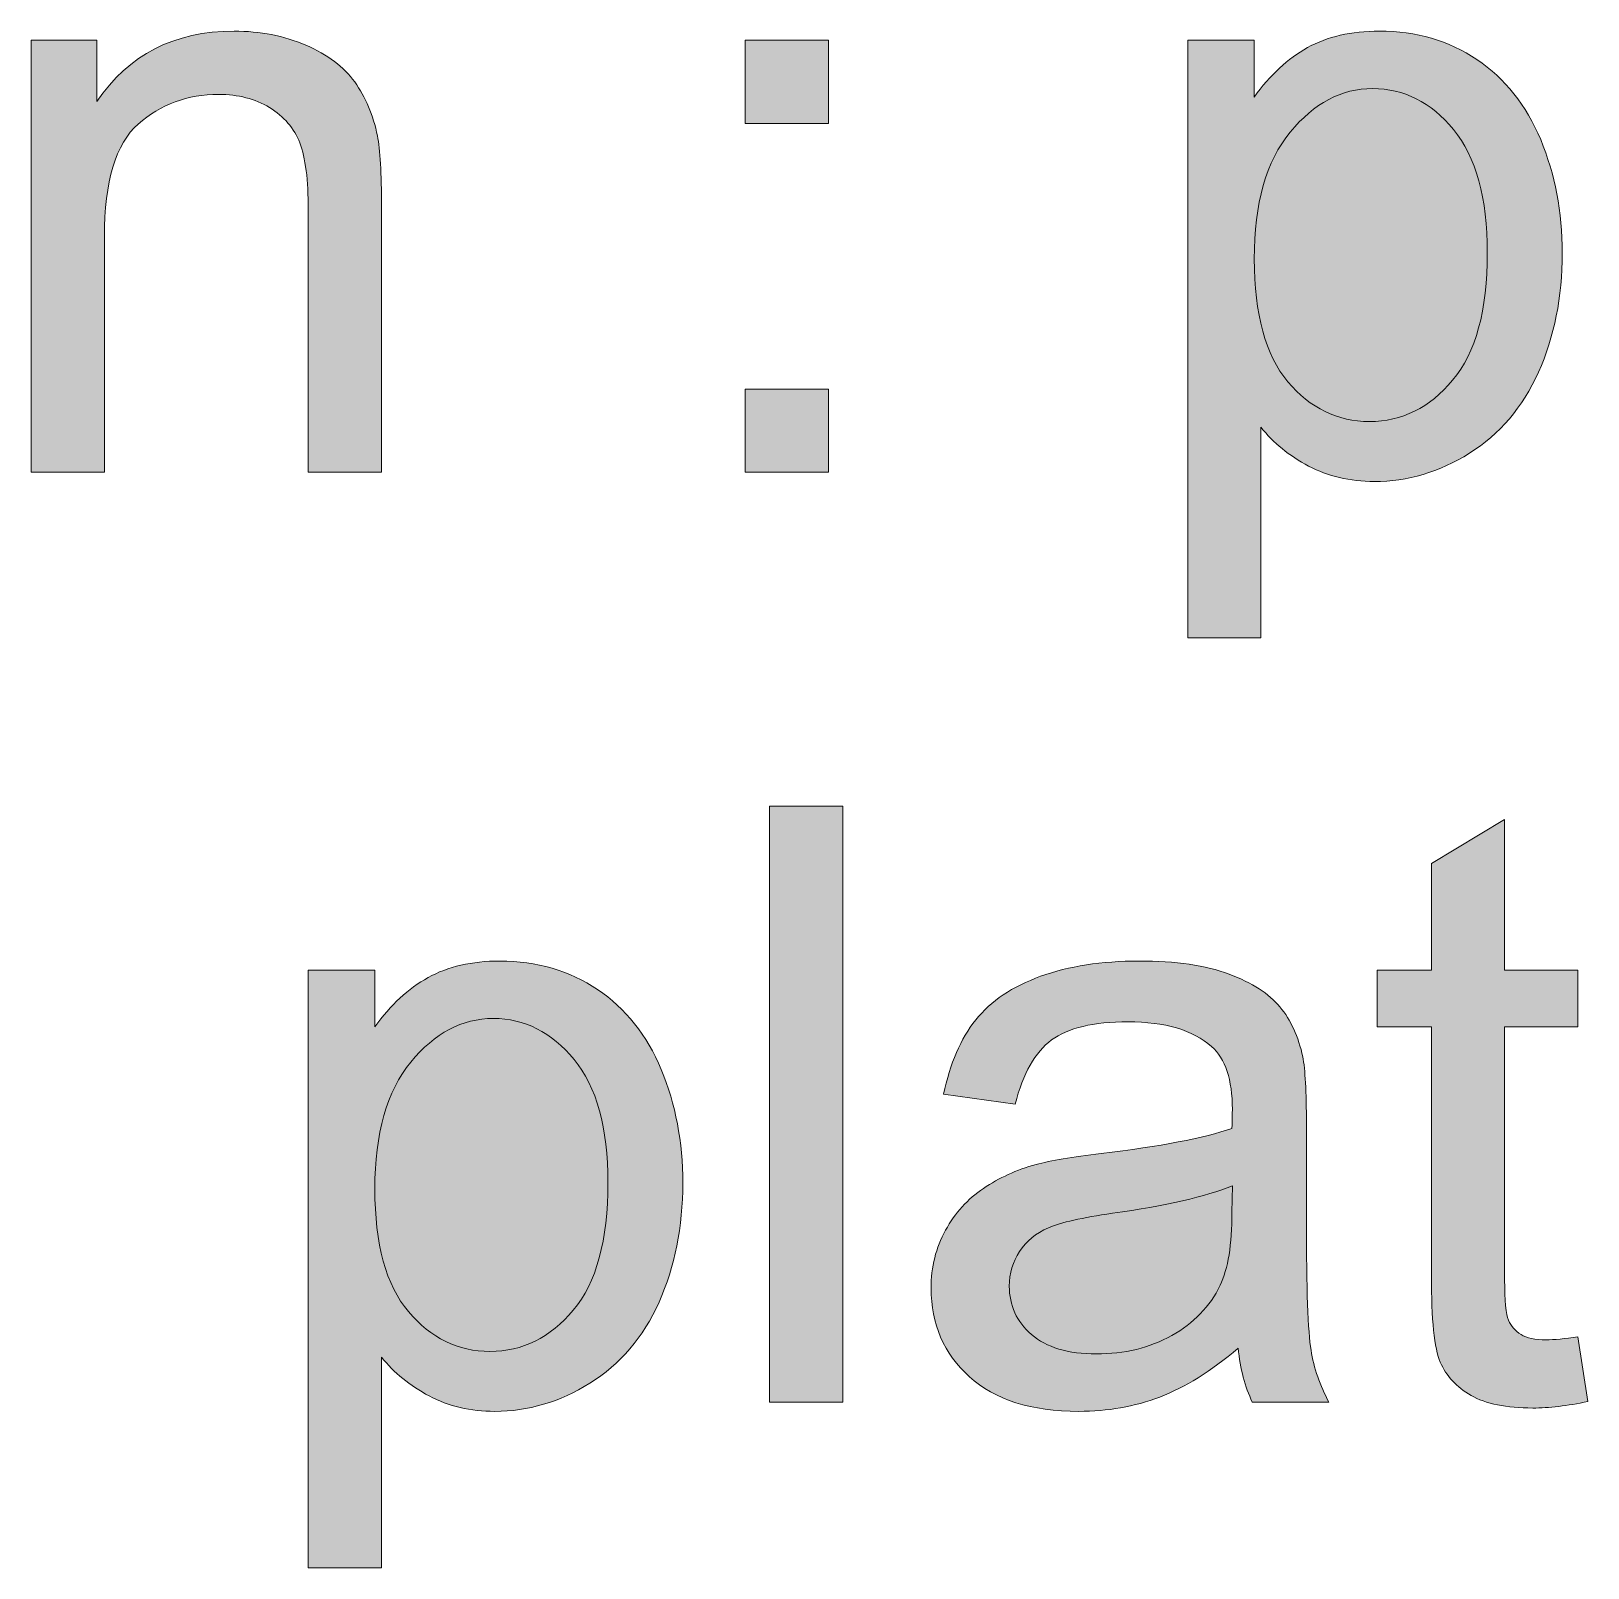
# Model space of a CAD drawing. Header units: centimetres. Extents: x -56 to 56, y -79 to 79.
# Drawn here: x 40.917 to 45.668, y 6.857 to 11.546 of the extents above; entities that cross this region are included whole.
import ezdxf

# ---------------------------------------------------------------- set-up
doc = ezdxf.new("R2010")
doc.units = ezdxf.units.CM
doc.header["$MEASUREMENT"] = 0
doc.layers.add('Layer 1', color=7, linetype='Continuous')

msp = doc.modelspace()

# ---------------------------------------------------------------- hatches: boundary and pattern name
at = {"layer": 'Layer 1'}
h = msp.add_hatch(color=250, dxfattribs=at)
edge = h.paths.add_edge_path(flags=0)
edge.add_spline(control_points=[(40.91709, 10.20026), (40.91709, 10.20026), (40.91709, 11.51852), (40.91709, 11.51852), (40.91709, 11.51852), (41.11775, 11.51852), (41.11775, 11.51852), (41.11775, 11.51852), (41.11775, 11.33141), (41.11775, 11.33141), (41.21427, 11.47492), (41.35397, 11.54646), (41.53643, 11.54646), (41.61601, 11.54646), (41.68883, 11.53207), (41.75529, 11.5037), (41.82175, 11.47534), (41.87171, 11.43766), (41.90473, 11.39152), (41.93775, 11.34538), (41.96103, 11.29034), (41.97415, 11.22684), (41.9822, 11.18536), (41.98643, 11.11297), (41.98643, 11.00967), (41.98643, 11.00967), (41.98643, 10.20026), (41.98643, 10.20026), (41.98643, 10.20026), (41.76291, 10.20026), (41.76291, 10.20026), (41.76291, 10.20026), (41.76291, 11.00121), (41.76291, 11.00121), (41.76291, 11.09222), (41.75444, 11.16038), (41.73709, 11.20525), (41.71973, 11.25013), (41.68883, 11.28611), (41.6448, 11.3132), (41.60077, 11.33987), (41.5487, 11.35342), (41.48944, 11.35342), (41.39461, 11.35342), (41.31291, 11.32336), (41.2439, 11.26283), (41.1749, 11.20271), (41.14061, 11.08799), (41.14061, 10.9195), (41.14061, 10.9195), (41.14061, 10.20026), (41.14061, 10.20026), (41.14061, 10.20026), (40.91709, 10.20026), (40.91709, 10.20026)], knot_values=[0, 0, 0, 0, 0.0555556, 0.0555556, 0.0555556, 0.1111111, 0.1111111, 0.1111111, 0.1666667, 0.1666667, 0.1666667, 0.2222222, 0.2222222, 0.2222222, 0.2777778, 0.2777778, 0.2777778, 0.3333333, 0.3333333, 0.3333333, 0.3888889, 0.3888889, 0.3888889, 0.4444444, 0.4444444, 0.4444444, 0.5, 0.5, 0.5, 0.5555556, 0.5555556, 0.5555556, 0.6111111, 0.6111111, 0.6111111, 0.6666667, 0.6666667, 0.6666667, 0.7222222, 0.7222222, 0.7222222, 0.7777778, 0.7777778, 0.7777778, 0.8333333, 0.8333333, 0.8333333, 0.8888889, 0.8888889, 0.8888889, 0.9444444, 0.9444444, 0.9444444, 1, 1, 1, 1], degree=3, periodic=1)
h = msp.add_hatch(color=250, dxfattribs=at)
edge = h.paths.add_edge_path(flags=0)
edge.add_spline(control_points=[(44.44685, 9.6948), (44.44685, 9.6948), (44.44685, 11.51852), (44.44685, 11.51852), (44.44685, 11.51852), (44.65005, 11.51852), (44.65005, 11.51852), (44.65005, 11.51852), (44.65005, 11.34538), (44.65005, 11.34538), (44.69789, 11.41226), (44.75207, 11.46264), (44.81261, 11.49608), (44.87272, 11.52953), (44.94596, 11.54646), (45.0319, 11.54646), (45.1445, 11.54646), (45.24356, 11.51767), (45.3295, 11.45968), (45.41544, 11.4021), (45.48021, 11.3204), (45.52423, 11.21541), (45.56784, 11.11), (45.58985, 10.99486), (45.58985, 10.86913), (45.58985, 10.73493), (45.56572, 10.61386), (45.51746, 10.50591), (45.4692, 10.39838), (45.39893, 10.31583), (45.30664, 10.25826), (45.21478, 10.20111), (45.11783, 10.17232), (45.01623, 10.17232), (44.94173, 10.17232), (44.87484, 10.18798), (44.816, 10.21931), (44.75673, 10.25064), (44.70847, 10.29001), (44.67037, 10.33784), (44.67037, 10.33784), (44.67037, 9.6948), (44.67037, 9.6948), (44.67037, 9.6948), (44.44685, 9.6948), (44.44685, 9.6948)], knot_values=[0, 0, 0, 0, 0.0666667, 0.0666667, 0.0666667, 0.1333333, 0.1333333, 0.1333333, 0.2, 0.2, 0.2, 0.2666667, 0.2666667, 0.2666667, 0.3333333, 0.3333333, 0.3333333, 0.4, 0.4, 0.4, 0.4666667, 0.4666667, 0.4666667, 0.5333333, 0.5333333, 0.5333333, 0.6, 0.6, 0.6, 0.6666667, 0.6666667, 0.6666667, 0.7333333, 0.7333333, 0.7333333, 0.8, 0.8, 0.8, 0.8666667, 0.8666667, 0.8666667, 0.9333333, 0.9333333, 0.9333333, 1, 1, 1, 1], degree=3, periodic=1)
h = msp.add_hatch(color=250, dxfattribs=at)
edge = h.paths.add_edge_path(flags=0)
edge.add_spline(control_points=[(43.09641, 11.26452), (43.09641, 11.26452), (43.09641, 11.51852), (43.09641, 11.51852), (43.09641, 11.51852), (43.35041, 11.51852), (43.35041, 11.51852), (43.35041, 11.51852), (43.35041, 11.26452), (43.35041, 11.26452), (43.35041, 11.26452), (43.09641, 11.26452), (43.09641, 11.26452)], knot_values=[0, 0, 0, 0, 0.25, 0.25, 0.25, 0.5, 0.5, 0.5, 0.75, 0.75, 0.75, 1, 1, 1, 1], degree=3, periodic=1)
h = msp.add_hatch(color=250, dxfattribs=at)
edge = h.paths.add_edge_path(flags=0)
edge.add_spline(control_points=[(44.65005, 10.85135), (44.65005, 10.68244), (44.68434, 10.55755), (44.7525, 10.4767), (44.82108, 10.39584), (44.90405, 10.3552), (45.00142, 10.3552), (45.10048, 10.3552), (45.18514, 10.39711), (45.25542, 10.48093), (45.32611, 10.56475), (45.36125, 10.69429), (45.36125, 10.86997), (45.36125, 11.03761), (45.32696, 11.16292), (45.25796, 11.24632), (45.18895, 11.32971), (45.10683, 11.3712), (45.01115, 11.3712), (44.91633, 11.3712), (44.83251, 11.32675), (44.75969, 11.23827), (44.68646, 11.14937), (44.65005, 11.02068), (44.65005, 10.85135)], knot_values=[0, 0, 0, 0, 0.125, 0.125, 0.125, 0.25, 0.25, 0.25, 0.375, 0.375, 0.375, 0.5, 0.5, 0.5, 0.625, 0.625, 0.625, 0.75, 0.75, 0.75, 0.875, 0.875, 0.875, 1, 1, 1, 1], degree=3, periodic=1)
h = msp.add_hatch(color=250, dxfattribs=at)
edge = h.paths.add_edge_path(flags=0)
edge.add_spline(control_points=[(43.09641, 10.20026), (43.09641, 10.20026), (43.09641, 10.45426), (43.09641, 10.45426), (43.09641, 10.45426), (43.35041, 10.45426), (43.35041, 10.45426), (43.35041, 10.45426), (43.35041, 10.20026), (43.35041, 10.20026), (43.35041, 10.20026), (43.09641, 10.20026), (43.09641, 10.20026)], knot_values=[0, 0, 0, 0, 0.25, 0.25, 0.25, 0.5, 0.5, 0.5, 0.75, 0.75, 0.75, 1, 1, 1, 1], degree=3, periodic=1)
h = msp.add_hatch(color=250, dxfattribs=at)
edge = h.paths.add_edge_path(flags=0)
edge.add_spline(control_points=[(43.17049, 7.36265), (43.17049, 7.36265), (43.17049, 9.18129), (43.17049, 9.18129), (43.17049, 9.18129), (43.39401, 9.18129), (43.39401, 9.18129), (43.39401, 9.18129), (43.39401, 7.36265), (43.39401, 7.36265), (43.39401, 7.36265), (43.17049, 7.36265), (43.17049, 7.36265)], knot_values=[0, 0, 0, 0, 0.25, 0.25, 0.25, 0.5, 0.5, 0.5, 0.75, 0.75, 0.75, 1, 1, 1, 1], degree=3, periodic=1)
h = msp.add_hatch(color=250, dxfattribs=at)
edge = h.paths.add_edge_path(flags=0)
edge.add_spline(control_points=[(45.63767, 7.56204), (45.63767, 7.56204), (45.66815, 7.36477), (45.66815, 7.36477), (45.6055, 7.35164), (45.54919, 7.34487), (45.50009, 7.34487), (45.41923, 7.34487), (45.35658, 7.35757), (45.3117, 7.38339), (45.26725, 7.40922), (45.23593, 7.44266), (45.21772, 7.48457), (45.19952, 7.52648), (45.19063, 7.61453), (45.19063, 7.74873), (45.19063, 7.74873), (45.19063, 8.50819), (45.19063, 8.50819), (45.19063, 8.50819), (45.02553, 8.50819), (45.02553, 8.50819), (45.02553, 8.50819), (45.02553, 8.68091), (45.02553, 8.68091), (45.02553, 8.68091), (45.19063, 8.68091), (45.19063, 8.68091), (45.19063, 8.68091), (45.19063, 9.00688), (45.19063, 9.00688), (45.19063, 9.00688), (45.41415, 9.14107), (45.41415, 9.14107), (45.41415, 9.14107), (45.41415, 8.68091), (45.41415, 8.68091), (45.41415, 8.68091), (45.63767, 8.68091), (45.63767, 8.68091), (45.63767, 8.68091), (45.63767, 8.50819), (45.63767, 8.50819), (45.63767, 8.50819), (45.41415, 8.50819), (45.41415, 8.50819), (45.41415, 8.50819), (45.41415, 7.73603), (45.41415, 7.73603), (45.41415, 7.67211), (45.41796, 7.63104), (45.426, 7.61284), (45.43362, 7.59464), (45.44632, 7.58024), (45.4641, 7.56924), (45.48188, 7.55865), (45.50728, 7.55315), (45.5403, 7.55315), (45.56486, 7.55315), (45.59745, 7.55611), (45.63767, 7.56204)], knot_values=[0, 0, 0, 0, 0.05, 0.05, 0.05, 0.1, 0.1, 0.1, 0.15, 0.15, 0.15, 0.2, 0.2, 0.2, 0.25, 0.25, 0.25, 0.3, 0.3, 0.3, 0.35, 0.35, 0.35, 0.4, 0.4, 0.4, 0.45, 0.45, 0.45, 0.5, 0.5, 0.5, 0.55, 0.55, 0.55, 0.6, 0.6, 0.6, 0.65, 0.65, 0.65, 0.7, 0.7, 0.7, 0.75, 0.75, 0.75, 0.8, 0.8, 0.8, 0.85, 0.85, 0.85, 0.9, 0.9, 0.9, 0.95, 0.95, 0.95, 1, 1, 1, 1], degree=3, periodic=1)
h = msp.add_hatch(color=250, dxfattribs=at)
edge = h.paths.add_edge_path(flags=0)
edge.add_spline(control_points=[(41.76291, 6.85719), (41.76291, 6.85719), (41.76291, 8.68091), (41.76291, 8.68091), (41.76291, 8.68091), (41.96611, 8.68091), (41.96611, 8.68091), (41.96611, 8.68091), (41.96611, 8.50777), (41.96611, 8.50777), (42.01395, 8.57465), (42.06813, 8.62503), (42.12867, 8.65847), (42.18878, 8.69192), (42.26202, 8.70885), (42.34796, 8.70885), (42.46056, 8.70885), (42.55962, 8.68006), (42.64556, 8.62207), (42.7315, 8.56449), (42.79627, 8.48279), (42.84029, 8.3778), (42.8839, 8.27239), (42.90591, 8.15725), (42.90591, 8.03152), (42.90591, 7.89732), (42.88178, 7.77625), (42.83352, 7.6683), (42.78526, 7.56077), (42.71499, 7.47822), (42.6227, 7.42065), (42.53084, 7.3635), (42.43389, 7.33471), (42.33229, 7.33471), (42.25779, 7.33471), (42.1909, 7.35037), (42.13206, 7.3817), (42.07279, 7.41303), (42.02453, 7.4524), (41.98643, 7.50023), (41.98643, 7.50023), (41.98643, 6.85719), (41.98643, 6.85719), (41.98643, 6.85719), (41.76291, 6.85719), (41.76291, 6.85719)], knot_values=[0, 0, 0, 0, 0.0666667, 0.0666667, 0.0666667, 0.1333333, 0.1333333, 0.1333333, 0.2, 0.2, 0.2, 0.2666667, 0.2666667, 0.2666667, 0.3333333, 0.3333333, 0.3333333, 0.4, 0.4, 0.4, 0.4666667, 0.4666667, 0.4666667, 0.5333333, 0.5333333, 0.5333333, 0.6, 0.6, 0.6, 0.6666667, 0.6666667, 0.6666667, 0.7333333, 0.7333333, 0.7333333, 0.8, 0.8, 0.8, 0.8666667, 0.8666667, 0.8666667, 0.9333333, 0.9333333, 0.9333333, 1, 1, 1, 1], degree=3, periodic=1)
h = msp.add_hatch(color=250, dxfattribs=at)
edge = h.paths.add_edge_path(flags=0)
edge.add_spline(control_points=[(44.60093, 7.52775), (44.51796, 7.45705), (44.43795, 7.40752), (44.36132, 7.37831), (44.2847, 7.3491), (44.20257, 7.33471), (44.11452, 7.33471), (43.96974, 7.33471), (43.8584, 7.36985), (43.78051, 7.44054), (43.70262, 7.51082), (43.66367, 7.60099), (43.66367, 7.71063), (43.66367, 7.77498), (43.67849, 7.83382), (43.7077, 7.88716), (43.73733, 7.9405), (43.77585, 7.98283), (43.82327, 8.01501), (43.8711, 8.04718), (43.92444, 8.07173), (43.98413, 8.08824), (44.02816, 8.09967), (44.09462, 8.11068), (44.1831, 8.12169), (44.36344, 8.14285), (44.49679, 8.16868), (44.58188, 8.19831), (44.58273, 8.22879), (44.58315, 8.24826), (44.58315, 8.25631), (44.58315, 8.3469), (44.56198, 8.41082), (44.51965, 8.44808), (44.4625, 8.49845), (44.37741, 8.52343), (44.2648, 8.52343), (44.15939, 8.52343), (44.0815, 8.5048), (44.03155, 8.46797), (43.98117, 8.43114), (43.94434, 8.36595), (43.92021, 8.27197), (43.92021, 8.27197), (43.70177, 8.30245), (43.70177, 8.30245), (43.72167, 8.39601), (43.75426, 8.47178), (43.79998, 8.52936), (43.8457, 8.58693), (43.91174, 8.63096), (43.9981, 8.66228), (44.08404, 8.69319), (44.18437, 8.70885), (44.29782, 8.70885), (44.41043, 8.70885), (44.50229, 8.69573), (44.57299, 8.66906), (44.64326, 8.64239), (44.69533, 8.60937), (44.72835, 8.56915), (44.76137, 8.52893), (44.78466, 8.47813), (44.7982, 8.41675), (44.8054, 8.37865), (44.80921, 8.31007), (44.80921, 8.21143), (44.80921, 8.21143), (44.80921, 7.9151), (44.80921, 7.9151), (44.80921, 7.70809), (44.81387, 7.57728), (44.82318, 7.52182), (44.83207, 7.46637), (44.8507, 7.41345), (44.87779, 7.36265), (44.87779, 7.36265), (44.64411, 7.36265), (44.64411, 7.36265), (44.62167, 7.40964), (44.60728, 7.46467), (44.60093, 7.52775)], knot_values=[0, 0, 0, 0, 0.037037, 0.037037, 0.037037, 0.0740741, 0.0740741, 0.0740741, 0.1111111, 0.1111111, 0.1111111, 0.1481481, 0.1481481, 0.1481481, 0.1851852, 0.1851852, 0.1851852, 0.2222222, 0.2222222, 0.2222222, 0.2592593, 0.2592593, 0.2592593, 0.2962963, 0.2962963, 0.2962963, 0.3333333, 0.3333333, 0.3333333, 0.3703704, 0.3703704, 0.3703704, 0.4074074, 0.4074074, 0.4074074, 0.4444444, 0.4444444, 0.4444444, 0.4814815, 0.4814815, 0.4814815, 0.5185185, 0.5185185, 0.5185185, 0.5555556, 0.5555556, 0.5555556, 0.5925926, 0.5925926, 0.5925926, 0.6296296, 0.6296296, 0.6296296, 0.6666667, 0.6666667, 0.6666667, 0.7037037, 0.7037037, 0.7037037, 0.7407407, 0.7407407, 0.7407407, 0.7777778, 0.7777778, 0.7777778, 0.8148148, 0.8148148, 0.8148148, 0.8518519, 0.8518519, 0.8518519, 0.8888889, 0.8888889, 0.8888889, 0.9259259, 0.9259259, 0.9259259, 0.962963, 0.962963, 0.962963, 1, 1, 1, 1], degree=3, periodic=1)
h = msp.add_hatch(color=250, dxfattribs=at)
edge = h.paths.add_edge_path(flags=0)
edge.add_spline(control_points=[(41.96611, 8.01374), (41.96611, 7.84483), (42.0004, 7.71994), (42.06856, 7.63909), (42.13714, 7.55823), (42.22011, 7.51759), (42.31748, 7.51759), (42.41654, 7.51759), (42.5012, 7.5595), (42.57148, 7.64332), (42.64217, 7.72714), (42.67731, 7.85668), (42.67731, 8.03236), (42.67731, 8.2), (42.64302, 8.32531), (42.57402, 8.40871), (42.50501, 8.4921), (42.42289, 8.53359), (42.32721, 8.53359), (42.23239, 8.53359), (42.14857, 8.48914), (42.07575, 8.40066), (42.00252, 8.31176), (41.96611, 8.18307), (41.96611, 8.01374)], knot_values=[0, 0, 0, 0, 0.125, 0.125, 0.125, 0.25, 0.25, 0.25, 0.375, 0.375, 0.375, 0.5, 0.5, 0.5, 0.625, 0.625, 0.625, 0.75, 0.75, 0.75, 0.875, 0.875, 0.875, 1, 1, 1, 1], degree=3, periodic=1)
h = msp.add_hatch(color=250, dxfattribs=at)
edge = h.paths.add_edge_path(flags=0)
edge.add_spline(control_points=[(44.58315, 8.02305), (44.50187, 7.99003), (44.37995, 7.96209), (44.21739, 7.93923), (44.1251, 7.92611), (44.05991, 7.91129), (44.02181, 7.89478), (43.98371, 7.87827), (43.9545, 7.85414), (43.93376, 7.82281), (43.91301, 7.79106), (43.90243, 7.75593), (43.90243, 7.71698), (43.90243, 7.65814), (43.92487, 7.60861), (43.97016, 7.56924), (44.01546, 7.52987), (44.0815, 7.50997), (44.16828, 7.50997), (44.25422, 7.50997), (44.33084, 7.5286), (44.39815, 7.56627), (44.46504, 7.60353), (44.51457, 7.65475), (44.5459, 7.71952), (44.57003, 7.7699), (44.58188, 7.84398), (44.58188, 7.94177), (44.58188, 7.94177), (44.58315, 8.02305), (44.58315, 8.02305)], knot_values=[0, 0, 0, 0, 0.1, 0.1, 0.1, 0.2, 0.2, 0.2, 0.3, 0.3, 0.3, 0.4, 0.4, 0.4, 0.5, 0.5, 0.5, 0.6, 0.6, 0.6, 0.7, 0.7, 0.7, 0.8, 0.8, 0.8, 0.9, 0.9, 0.9, 1, 1, 1, 1], degree=3, periodic=1)

# ---------------------------------------------------------------- linework, layer by layer
at = {"layer": 'Layer 1', "color": 250, "lineweight": 9}
for points, knots in [([(40.91709, 10.20026), (40.91709, 10.20026), (40.91709, 11.51852), (40.91709, 11.51852), (40.91709, 11.51852), (41.11775, 11.51852), (41.11775, 11.51852), (41.11775, 11.51852), (41.11775, 11.33141), (41.11775, 11.33141), (41.21427, 11.47492), (41.35397, 11.54646), (41.53643, 11.54646), (41.61601, 11.54646), (41.68883, 11.53207), (41.75529, 11.5037), (41.82175, 11.47534), (41.87171, 11.43766), (41.90473, 11.39152), (41.93775, 11.34538), (41.96103, 11.29034), (41.97415, 11.22684), (41.9822, 11.18536), (41.98643, 11.11297), (41.98643, 11.00967), (41.98643, 11.00967), (41.98643, 10.20026), (41.98643, 10.20026), (41.98643, 10.20026), (41.76291, 10.20026), (41.76291, 10.20026), (41.76291, 10.20026), (41.76291, 11.00121), (41.76291, 11.00121), (41.76291, 11.09222), (41.75444, 11.16038), (41.73709, 11.20525), (41.71973, 11.25013), (41.68883, 11.28611), (41.6448, 11.3132), (41.60077, 11.33987), (41.5487, 11.35342), (41.48944, 11.35342), (41.39461, 11.35342), (41.31291, 11.32336), (41.2439, 11.26283), (41.1749, 11.20271), (41.14061, 11.08799), (41.14061, 10.9195), (41.14061, 10.9195), (41.14061, 10.20026), (41.14061, 10.20026), (41.14061, 10.20026), (40.91709, 10.20026), (40.91709, 10.20026)], [0, 0, 0, 0, 0.0555556, 0.0555556, 0.0555556, 0.1111111, 0.1111111, 0.1111111, 0.1666667, 0.1666667, 0.1666667, 0.2222222, 0.2222222, 0.2222222, 0.2777778, 0.2777778, 0.2777778, 0.3333333, 0.3333333, 0.3333333, 0.3888889, 0.3888889, 0.3888889, 0.4444444, 0.4444444, 0.4444444, 0.5, 0.5, 0.5, 0.5555556, 0.5555556, 0.5555556, 0.6111111, 0.6111111, 0.6111111, 0.6666667, 0.6666667, 0.6666667, 0.7222222, 0.7222222, 0.7222222, 0.7777778, 0.7777778, 0.7777778, 0.8333333, 0.8333333, 0.8333333, 0.8888889, 0.8888889, 0.8888889, 0.9444444, 0.9444444, 0.9444444, 1, 1, 1, 1]), ([(44.44685, 9.6948), (44.44685, 9.6948), (44.44685, 11.51852), (44.44685, 11.51852), (44.44685, 11.51852), (44.65005, 11.51852), (44.65005, 11.51852), (44.65005, 11.51852), (44.65005, 11.34538), (44.65005, 11.34538), (44.69789, 11.41226), (44.75207, 11.46264), (44.81261, 11.49608), (44.87272, 11.52953), (44.94596, 11.54646), (45.0319, 11.54646), (45.1445, 11.54646), (45.24356, 11.51767), (45.3295, 11.45968), (45.41544, 11.4021), (45.48021, 11.3204), (45.52423, 11.21541), (45.56784, 11.11), (45.58985, 10.99486), (45.58985, 10.86913), (45.58985, 10.73493), (45.56572, 10.61386), (45.51746, 10.50591), (45.4692, 10.39838), (45.39893, 10.31583), (45.30664, 10.25826), (45.21478, 10.20111), (45.11783, 10.17232), (45.01623, 10.17232), (44.94173, 10.17232), (44.87484, 10.18798), (44.816, 10.21931), (44.75673, 10.25064), (44.70847, 10.29001), (44.67037, 10.33784), (44.67037, 10.33784), (44.67037, 9.6948), (44.67037, 9.6948), (44.67037, 9.6948), (44.44685, 9.6948), (44.44685, 9.6948)], [0, 0, 0, 0, 0.0666667, 0.0666667, 0.0666667, 0.1333333, 0.1333333, 0.1333333, 0.2, 0.2, 0.2, 0.2666667, 0.2666667, 0.2666667, 0.3333333, 0.3333333, 0.3333333, 0.4, 0.4, 0.4, 0.4666667, 0.4666667, 0.4666667, 0.5333333, 0.5333333, 0.5333333, 0.6, 0.6, 0.6, 0.6666667, 0.6666667, 0.6666667, 0.7333333, 0.7333333, 0.7333333, 0.8, 0.8, 0.8, 0.8666667, 0.8666667, 0.8666667, 0.9333333, 0.9333333, 0.9333333, 1, 1, 1, 1]), ([(43.09641, 11.26452), (43.09641, 11.26452), (43.09641, 11.51852), (43.09641, 11.51852), (43.09641, 11.51852), (43.35041, 11.51852), (43.35041, 11.51852), (43.35041, 11.51852), (43.35041, 11.26452), (43.35041, 11.26452), (43.35041, 11.26452), (43.09641, 11.26452), (43.09641, 11.26452)], [0, 0, 0, 0, 0.25, 0.25, 0.25, 0.5, 0.5, 0.5, 0.75, 0.75, 0.75, 1, 1, 1, 1]), ([(44.65005, 10.85135), (44.65005, 10.68244), (44.68434, 10.55755), (44.7525, 10.4767), (44.82108, 10.39584), (44.90405, 10.3552), (45.00142, 10.3552), (45.10048, 10.3552), (45.18514, 10.39711), (45.25542, 10.48093), (45.32611, 10.56475), (45.36125, 10.69429), (45.36125, 10.86997), (45.36125, 11.03761), (45.32696, 11.16292), (45.25796, 11.24632), (45.18895, 11.32971), (45.10683, 11.3712), (45.01115, 11.3712), (44.91633, 11.3712), (44.83251, 11.32675), (44.75969, 11.23827), (44.68646, 11.14937), (44.65005, 11.02068), (44.65005, 10.85135)], [0, 0, 0, 0, 0.125, 0.125, 0.125, 0.25, 0.25, 0.25, 0.375, 0.375, 0.375, 0.5, 0.5, 0.5, 0.625, 0.625, 0.625, 0.75, 0.75, 0.75, 0.875, 0.875, 0.875, 1, 1, 1, 1]), ([(43.09641, 10.20026), (43.09641, 10.20026), (43.09641, 10.45426), (43.09641, 10.45426), (43.09641, 10.45426), (43.35041, 10.45426), (43.35041, 10.45426), (43.35041, 10.45426), (43.35041, 10.20026), (43.35041, 10.20026), (43.35041, 10.20026), (43.09641, 10.20026), (43.09641, 10.20026)], [0, 0, 0, 0, 0.25, 0.25, 0.25, 0.5, 0.5, 0.5, 0.75, 0.75, 0.75, 1, 1, 1, 1]), ([(43.17049, 7.36265), (43.17049, 7.36265), (43.17049, 9.18129), (43.17049, 9.18129), (43.17049, 9.18129), (43.39401, 9.18129), (43.39401, 9.18129), (43.39401, 9.18129), (43.39401, 7.36265), (43.39401, 7.36265), (43.39401, 7.36265), (43.17049, 7.36265), (43.17049, 7.36265)], [0, 0, 0, 0, 0.25, 0.25, 0.25, 0.5, 0.5, 0.5, 0.75, 0.75, 0.75, 1, 1, 1, 1]), ([(45.63767, 7.56204), (45.63767, 7.56204), (45.66815, 7.36477), (45.66815, 7.36477), (45.6055, 7.35164), (45.54919, 7.34487), (45.50009, 7.34487), (45.41923, 7.34487), (45.35658, 7.35757), (45.3117, 7.38339), (45.26725, 7.40922), (45.23593, 7.44266), (45.21772, 7.48457), (45.19952, 7.52648), (45.19063, 7.61453), (45.19063, 7.74873), (45.19063, 7.74873), (45.19063, 8.50819), (45.19063, 8.50819), (45.19063, 8.50819), (45.02553, 8.50819), (45.02553, 8.50819), (45.02553, 8.50819), (45.02553, 8.68091), (45.02553, 8.68091), (45.02553, 8.68091), (45.19063, 8.68091), (45.19063, 8.68091), (45.19063, 8.68091), (45.19063, 9.00688), (45.19063, 9.00688), (45.19063, 9.00688), (45.41415, 9.14107), (45.41415, 9.14107), (45.41415, 9.14107), (45.41415, 8.68091), (45.41415, 8.68091), (45.41415, 8.68091), (45.63767, 8.68091), (45.63767, 8.68091), (45.63767, 8.68091), (45.63767, 8.50819), (45.63767, 8.50819), (45.63767, 8.50819), (45.41415, 8.50819), (45.41415, 8.50819), (45.41415, 8.50819), (45.41415, 7.73603), (45.41415, 7.73603), (45.41415, 7.67211), (45.41796, 7.63104), (45.426, 7.61284), (45.43362, 7.59464), (45.44632, 7.58024), (45.4641, 7.56924), (45.48188, 7.55865), (45.50728, 7.55315), (45.5403, 7.55315), (45.56486, 7.55315), (45.59745, 7.55611), (45.63767, 7.56204)], [0, 0, 0, 0, 0.05, 0.05, 0.05, 0.1, 0.1, 0.1, 0.15, 0.15, 0.15, 0.2, 0.2, 0.2, 0.25, 0.25, 0.25, 0.3, 0.3, 0.3, 0.35, 0.35, 0.35, 0.4, 0.4, 0.4, 0.45, 0.45, 0.45, 0.5, 0.5, 0.5, 0.55, 0.55, 0.55, 0.6, 0.6, 0.6, 0.65, 0.65, 0.65, 0.7, 0.7, 0.7, 0.75, 0.75, 0.75, 0.8, 0.8, 0.8, 0.85, 0.85, 0.85, 0.9, 0.9, 0.9, 0.95, 0.95, 0.95, 1, 1, 1, 1]), ([(41.76291, 6.85719), (41.76291, 6.85719), (41.76291, 8.68091), (41.76291, 8.68091), (41.76291, 8.68091), (41.96611, 8.68091), (41.96611, 8.68091), (41.96611, 8.68091), (41.96611, 8.50777), (41.96611, 8.50777), (42.01395, 8.57465), (42.06813, 8.62503), (42.12867, 8.65847), (42.18878, 8.69192), (42.26202, 8.70885), (42.34796, 8.70885), (42.46056, 8.70885), (42.55962, 8.68006), (42.64556, 8.62207), (42.7315, 8.56449), (42.79627, 8.48279), (42.84029, 8.3778), (42.8839, 8.27239), (42.90591, 8.15725), (42.90591, 8.03152), (42.90591, 7.89732), (42.88178, 7.77625), (42.83352, 7.6683), (42.78526, 7.56077), (42.71499, 7.47822), (42.6227, 7.42065), (42.53084, 7.3635), (42.43389, 7.33471), (42.33229, 7.33471), (42.25779, 7.33471), (42.1909, 7.35037), (42.13206, 7.3817), (42.07279, 7.41303), (42.02453, 7.4524), (41.98643, 7.50023), (41.98643, 7.50023), (41.98643, 6.85719), (41.98643, 6.85719), (41.98643, 6.85719), (41.76291, 6.85719), (41.76291, 6.85719)], [0, 0, 0, 0, 0.0666667, 0.0666667, 0.0666667, 0.1333333, 0.1333333, 0.1333333, 0.2, 0.2, 0.2, 0.2666667, 0.2666667, 0.2666667, 0.3333333, 0.3333333, 0.3333333, 0.4, 0.4, 0.4, 0.4666667, 0.4666667, 0.4666667, 0.5333333, 0.5333333, 0.5333333, 0.6, 0.6, 0.6, 0.6666667, 0.6666667, 0.6666667, 0.7333333, 0.7333333, 0.7333333, 0.8, 0.8, 0.8, 0.8666667, 0.8666667, 0.8666667, 0.9333333, 0.9333333, 0.9333333, 1, 1, 1, 1]), ([(44.60093, 7.52775), (44.51796, 7.45705), (44.43795, 7.40752), (44.36132, 7.37831), (44.2847, 7.3491), (44.20257, 7.33471), (44.11452, 7.33471), (43.96974, 7.33471), (43.8584, 7.36985), (43.78051, 7.44054), (43.70262, 7.51082), (43.66367, 7.60099), (43.66367, 7.71063), (43.66367, 7.77498), (43.67849, 7.83382), (43.7077, 7.88716), (43.73733, 7.9405), (43.77585, 7.98283), (43.82327, 8.01501), (43.8711, 8.04718), (43.92444, 8.07173), (43.98413, 8.08824), (44.02816, 8.09967), (44.09462, 8.11068), (44.1831, 8.12169), (44.36344, 8.14285), (44.49679, 8.16868), (44.58188, 8.19831), (44.58273, 8.22879), (44.58315, 8.24826), (44.58315, 8.25631), (44.58315, 8.3469), (44.56198, 8.41082), (44.51965, 8.44808), (44.4625, 8.49845), (44.37741, 8.52343), (44.2648, 8.52343), (44.15939, 8.52343), (44.0815, 8.5048), (44.03155, 8.46797), (43.98117, 8.43114), (43.94434, 8.36595), (43.92021, 8.27197), (43.92021, 8.27197), (43.70177, 8.30245), (43.70177, 8.30245), (43.72167, 8.39601), (43.75426, 8.47178), (43.79998, 8.52936), (43.8457, 8.58693), (43.91174, 8.63096), (43.9981, 8.66228), (44.08404, 8.69319), (44.18437, 8.70885), (44.29782, 8.70885), (44.41043, 8.70885), (44.50229, 8.69573), (44.57299, 8.66906), (44.64326, 8.64239), (44.69533, 8.60937), (44.72835, 8.56915), (44.76137, 8.52893), (44.78466, 8.47813), (44.7982, 8.41675), (44.8054, 8.37865), (44.80921, 8.31007), (44.80921, 8.21143), (44.80921, 8.21143), (44.80921, 7.9151), (44.80921, 7.9151), (44.80921, 7.70809), (44.81387, 7.57728), (44.82318, 7.52182), (44.83207, 7.46637), (44.8507, 7.41345), (44.87779, 7.36265), (44.87779, 7.36265), (44.64411, 7.36265), (44.64411, 7.36265), (44.62167, 7.40964), (44.60728, 7.46467), (44.60093, 7.52775)], [0, 0, 0, 0, 0.037037, 0.037037, 0.037037, 0.0740741, 0.0740741, 0.0740741, 0.1111111, 0.1111111, 0.1111111, 0.1481481, 0.1481481, 0.1481481, 0.1851852, 0.1851852, 0.1851852, 0.2222222, 0.2222222, 0.2222222, 0.2592593, 0.2592593, 0.2592593, 0.2962963, 0.2962963, 0.2962963, 0.3333333, 0.3333333, 0.3333333, 0.3703704, 0.3703704, 0.3703704, 0.4074074, 0.4074074, 0.4074074, 0.4444444, 0.4444444, 0.4444444, 0.4814815, 0.4814815, 0.4814815, 0.5185185, 0.5185185, 0.5185185, 0.5555556, 0.5555556, 0.5555556, 0.5925926, 0.5925926, 0.5925926, 0.6296296, 0.6296296, 0.6296296, 0.6666667, 0.6666667, 0.6666667, 0.7037037, 0.7037037, 0.7037037, 0.7407407, 0.7407407, 0.7407407, 0.7777778, 0.7777778, 0.7777778, 0.8148148, 0.8148148, 0.8148148, 0.8518519, 0.8518519, 0.8518519, 0.8888889, 0.8888889, 0.8888889, 0.9259259, 0.9259259, 0.9259259, 0.962963, 0.962963, 0.962963, 1, 1, 1, 1]), ([(41.96611, 8.01374), (41.96611, 7.84483), (42.0004, 7.71994), (42.06856, 7.63909), (42.13714, 7.55823), (42.22011, 7.51759), (42.31748, 7.51759), (42.41654, 7.51759), (42.5012, 7.5595), (42.57148, 7.64332), (42.64217, 7.72714), (42.67731, 7.85668), (42.67731, 8.03236), (42.67731, 8.2), (42.64302, 8.32531), (42.57402, 8.40871), (42.50501, 8.4921), (42.42289, 8.53359), (42.32721, 8.53359), (42.23239, 8.53359), (42.14857, 8.48914), (42.07575, 8.40066), (42.00252, 8.31176), (41.96611, 8.18307), (41.96611, 8.01374)], [0, 0, 0, 0, 0.125, 0.125, 0.125, 0.25, 0.25, 0.25, 0.375, 0.375, 0.375, 0.5, 0.5, 0.5, 0.625, 0.625, 0.625, 0.75, 0.75, 0.75, 0.875, 0.875, 0.875, 1, 1, 1, 1]), ([(44.58315, 8.02305), (44.50187, 7.99003), (44.37995, 7.96209), (44.21739, 7.93923), (44.1251, 7.92611), (44.05991, 7.91129), (44.02181, 7.89478), (43.98371, 7.87827), (43.9545, 7.85414), (43.93376, 7.82281), (43.91301, 7.79106), (43.90243, 7.75593), (43.90243, 7.71698), (43.90243, 7.65814), (43.92487, 7.60861), (43.97016, 7.56924), (44.01546, 7.52987), (44.0815, 7.50997), (44.16828, 7.50997), (44.25422, 7.50997), (44.33084, 7.5286), (44.39815, 7.56627), (44.46504, 7.60353), (44.51457, 7.65475), (44.5459, 7.71952), (44.57003, 7.7699), (44.58188, 7.84398), (44.58188, 7.94177), (44.58188, 7.94177), (44.58315, 8.02305), (44.58315, 8.02305)], [0, 0, 0, 0, 0.1, 0.1, 0.1, 0.2, 0.2, 0.2, 0.3, 0.3, 0.3, 0.4, 0.4, 0.4, 0.5, 0.5, 0.5, 0.6, 0.6, 0.6, 0.7, 0.7, 0.7, 0.8, 0.8, 0.8, 0.9, 0.9, 0.9, 1, 1, 1, 1])]:
    msp.add_open_spline(points, degree=3, knots=knots, dxfattribs=at)

doc.saveas('drawing.dxf')
